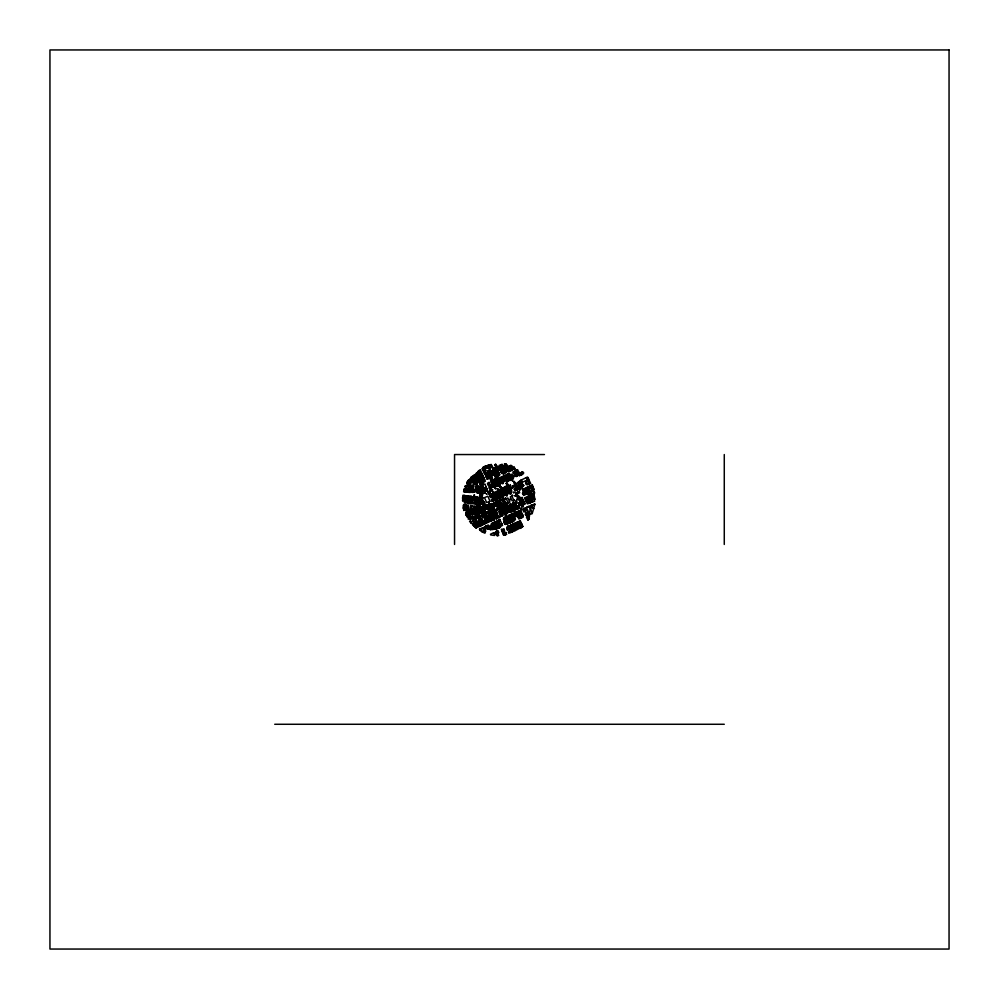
<?xml version="1.0" encoding="UTF-8"?>
<svg xmlns="http://www.w3.org/2000/svg" width="999" height="999" viewBox="0 0 999 999"><rect width="100%" height="100%" fill="white"/><g stroke="black" fill="none" stroke-linecap="round" stroke-linejoin="round"><path stroke-width="1.5" d="M471.178 481.968L471.266 477.11L473.151 475.761L472.702 481.693L471.715 482.055L471.266 477.11L472.702 481.693M465.509 488.886L465.422 492.032L466.408 492.132L466.683 488.886L464.073 488.886L463.623 491.858L465.247 491.945L465.422 488.886L463.811 490.059L465.247 491.945M478.096 492.844L478.196 490.234L475.224 489.248L475.049 491.408L478.096 492.844L476.66 492.757L476.935 489.335L475.224 489.248M495.629 477.834L494.917 472.527L493.481 473.151L494.38 475.137L496.978 477.11L495.629 477.834L494.83 475.949L496.978 477.11L494.917 472.527M529.795 514.61L530.069 506.968L529.445 505.881L526.386 507.417L529.795 514.61L532.23 513.523L534.927 504.17L530.968 505.344L533.841 508.666L530.069 506.968L526.386 507.417M481.88 492.22L481.518 489.885L480.257 492.669C482.842 492.657 482.33 489.61 480.531 488.798L481.605 488.711L481.518 492.757L480.257 492.669L480.531 488.798M502.734 495.904L502.822 493.656L502.11 491.945L501.298 492.307L502.734 495.904L504.17 495.179L501.298 492.307M466.321 496.628L465.959 502.285L466.858 502.372L467.407 496.715L466.321 496.628L466.858 502.372M514.06 520.267L513.886 517.844L513.261 518.206L514.06 520.267L515.409 519.555L514.697 517.844L513.261 518.206M508.216 479.632L508.316 477.647L507.23 478.196L507.954 479.895L509.665 480.082L508.666 480.619L507.23 478.196M470.904 487.537L470.816 489.435L473.339 490.147L473.701 485.926L471.803 485.926L470.904 487.45L472.252 487.537L472.352 485.926L470.904 487.45L472.165 487.45L471.99 489.435L472.44 485.926L472.527 490.059L473.339 490.147M501.835 478.646L501.923 476.748L500.761 477.385L501.573 478.908L503.184 479.358L502.197 479.807L500.761 477.385M473.251 484.39L473.339 482.692L474.5 482.592L473.251 484.39L477.197 484.577L477.197 483.041L473.339 482.692M492.844 493.568L492.844 495.541L493.481 495.367L492.844 493.568L491.321 494.38L491.945 495.729L493.481 495.367M520.629 475.312L520.541 472.977L519.817 473.426L520.629 475.312L521.803 474.775L521.253 473.426L519.817 473.426M474.325 499.5L474.5 496.528L473.251 496.441L472.977 499.413L475.399 499.587L475.761 503.821L473.963 503.821L474.413 499.5L476.036 500.224L475.761 503.821M480.894 485.739L480.169 492.932L478.546 493.031L478.996 486.463L480.894 485.739L481.605 487.899L480.444 488.436L478.546 493.031M468.931 485.739L468.843 487.187L470.554 487.362L470.729 485.839L468.931 485.739L469.555 487.362L470.554 487.362M493.481 511.276L493.568 506.605L491.945 507.23L492.757 509.665L495.279 510.464L493.294 510.914L495.279 510.464L493.568 506.605M463.361 508.404L464.797 504.807L464.073 504.807L463.361 508.404L464.435 508.404L464.523 507.317L463.174 507.23L463.449 505.169L464.797 504.807M484.215 491.683L483.941 489.785L486.913 488.711L487.275 490.147L484.303 490.334L484.215 491.683L486.463 490.784L486.913 488.711M488.436 528.633L487.724 528.633L487.812 527.285L487 527.734L487.45 528.808L488.436 528.633L487.812 527.285M473.339 478.196L474.05 475.137L474.775 475.224L474.6 478.196L473.339 478.196L475.049 477.11L473.514 475.586L474.775 475.224M471.004 481.243L471.178 478.733L469.917 478.646L469.555 482.055L470.454 482.055C471.728 480.869 469.031 480.482 469.555 482.055M479.358 479.72L479.27 478.009L478.646 478.284L479.358 479.72L480.444 479.095L480.082 478.096L478.646 478.284M462.999 500.761L462.637 499.675L462.549 500.761L464.073 500.674L464.16 499.05L463.174 498.963L462.999 500.674M474.862 478.646L474.687 480.981L473.251 480.981L473.514 478.646L476.298 478.733L476.298 481.156L474.775 480.981L474.95 478.733M480.082 502.472L480.169 501.298L478.996 501.211L478.908 502.472L480.082 502.472L478.996 501.211L480.169 501.298M520.991 511.188L520.904 512.362L519.455 511.913L520.991 511.188L523.326 516.945L521.89 517.569L518.918 510.914L520.454 510.114L520.904 511.101L519.455 511.913C521.466 512.974 524.612 515.459 521.89 517.569L521.615 513.523M487 517.482L487.187 515.234L485.926 515.771L486.55 517.482L488.623 518.743L487.724 519.105L485.926 515.771M478.646 516.583L476.123 518.831L476.298 516.758L478.646 516.583L478.284 518.294L476.298 516.758M468.032 516.495L468.206 514.61L467.132 514.423L467.132 515.409L468.119 515.509L466.958 515.509L466.77 516.495L468.032 516.495L467.857 517.307L466.858 516.583M495.279 483.229L495.629 479.445L494.38 479.995L495.279 483.229L496.89 482.592L495.629 479.445M470.816 511.913L471.004 509.565L470.192 509.565L469.742 512.812L470.816 511.913L470.192 509.565C472.265 509.877 471.253 512.275 469.742 512.812M500.574 480.794L500.312 477.922L499.325 478.459L500.574 480.794L501.835 480.169L501.123 478.733L499.325 478.459M476.486 500.487L476.66 498.688L477.647 498.776L477.747 500.574L476.486 500.487L477.922 499.587L477.747 500.574M494.83 498.688L494.38 497.527L493.831 500.399L496.628 499.138L494.83 495.454L494.105 495.729L495.279 498.513L496.628 499.138L494.83 498.688L493.481 495.904L492.22 496.528L493.831 500.399L495.279 498.513L494.83 495.454M513.611 477.747L512.45 477.472L512.624 475.674L510.739 476.66L511.276 478.009L510.202 478.546L509.665 477.297L510.651 476.848L511.188 477.922L513.611 477.747L512.624 475.674M498.601 496.078L497.789 496.528L497.702 494.28L496.441 494.83L497.077 496.178L498.601 496.078L497.34 496.803L498.064 498.426L499.5 497.877L497.702 494.28M510.739 531.056L510.914 529.345L509.84 529.895L510.289 531.143L512.175 531.868L511.276 532.405L509.84 529.895M472.165 505.794L471.453 509.478L470.192 509.478L470.641 505.706L472.165 506.156L470.641 505.706M468.206 510.202L468.394 505.344L466.858 505.344L466.321 510.014L468.206 510.202L468.656 506.968L466.858 505.344M477.647 500.849L476.036 501.923L476.211 500.761L477.647 500.849L476.036 501.923M465.609 509.028L466.058 505.069L464.885 504.982L464.523 508.041L465.609 509.028L464.523 509.028L466.058 505.069M477.197 489.073L477.297 486.188L476.036 486.101L475.674 489.073L477.297 488.536L475.674 489.073M500.674 514.16L500.487 515.684L501.473 516.133L500.674 514.16L500.487 515.684L501.473 516.133M506.605 469.105L506.418 470.641L507.417 470.554L506.605 469.105L504.982 470.005L505.519 471.091L507.417 470.554M466.058 487L466.233 485.564L465.059 486.288L465.059 487.087L466.058 487L465.059 486.288L466.233 485.564M473.514 492.132L473.701 490.684L474.775 490.784L473.514 492.132L474.238 492.132L473.701 490.684M473.064 509.39L472.889 510.826L471.353 511.638L472.352 511.913L473.064 509.39L471.715 509.303L471.353 511.638M475.849 514.697L476.211 511.913L474.05 511.363L473.788 512.087L474.6 511.363L474.15 512.712L475.399 515.234L474.15 512.712L472.977 512.537L472.702 514.335L475.849 514.697L474.15 512.712L474.6 511.638M509.565 529.445L510.739 525.124L508.041 526.298L509.565 529.445L510.914 528.896L508.041 526.298M478.908 502.822L478.733 504.17L479.632 504.62L479.995 502.734L478.908 502.822L479.632 504.62M487 513.523L488.436 511.276L486.376 512.175L487 513.523L488.536 512.986L486.376 512.175M505.794 532.405L504.895 535.102L503.633 535.289L503.009 533.753L503.996 533.304L504.895 535.102L506.518 534.39L505.794 532.405L504.62 532.854L506.518 534.39M479.807 504.62L480.257 501.386L481.518 501.573L481.068 504.27L479.807 504.62L480.531 504.72L481.518 501.573M493.381 493.931L493.568 492.307L492.844 492.757L493.381 493.931L493.568 492.669L496.353 491.496L496.89 493.206L493.931 494.555L493.743 493.743M504.72 489.697L505.706 488.349L506.156 489.435L504.358 490.334L503.908 489.785L506.156 489.435L504.27 489.073L504.358 490.334M529.17 494.28L528.633 488.536L525.661 489.972L524.95 488.261L525.749 487.812L529.707 494.105L526.56 489.435M500.761 483.591L502.372 480.619L499.95 481.88L500.761 483.591L502.285 482.954L499.95 481.88M506.968 512.986L507.055 509.84L505.881 510.464L506.068 511.363L507.055 509.84L508.129 512.45L506.968 512.986L506.418 511.813L508.129 512.45M466.146 496.89L466.321 495.729L464.797 495.904L464.797 496.715L466.146 496.89L466.058 499.138L464.885 498.963L464.972 498.064L466.146 498.151L464.61 498.064L464.972 496.803L466.146 496.89L465.247 495.541L464.797 496.715M526.923 494.105L527.097 492.932L526.298 492.932L526.923 494.105L527.996 493.568L527.647 492.757L526.298 492.932M528.271 517.032L527.822 519.905L529.258 518.918L528.721 516.945L526.56 517.395L527.822 519.905L529.258 518.918L528.359 519.642M515.059 490.871L515.322 489.16L514.248 489.248L515.059 490.871L517.12 489.885L516.583 488.623L514.248 489.248M464.435 509.927L463.898 510.464L463.536 508.941L465.334 509.028L465.334 509.927L464.435 509.927L463.536 508.941M485.839 467.582L486.101 465.959L485.027 466.408L485.477 467.757L487.087 468.119L486.188 468.481L485.027 466.408M480.082 521.078L482.055 519.455L483.678 522.602L481.243 523.863L482.055 519.455L481.693 518.556L479.545 519.555L480.082 521.078L480.894 520.804L479.545 519.555M514.96 523.239L516.046 525.661L514.96 526.111L514.61 525.399L514.96 523.239L512.712 524.225L514.06 527.734L514.96 527.372L515.509 528.633M522.877 503.546L523.863 501.835L522.34 502.647L522.877 503.546L523.863 503.096L522.34 502.647M531.593 495.005L530.157 494.83L529.345 493.031L530.519 492.669L531.593 495.005L530.157 495.629L530.519 492.669L528.633 488.536M477.834 506.243L477.385 508.853L479.183 509.478L477.385 508.853L479.72 509.028L479.895 506.518L477.834 506.243L479.72 509.028L478.009 509.478L479.183 509.478M486.913 474.6L486.101 474.95L486.288 473.151L484.665 473.963L484.128 472.889L485.202 471.903L485.289 475.049L486.913 474.6L486.288 473.151M487.187 508.404L487.275 504.982L486.101 505.519L487.187 508.404L488.349 508.041L486.101 505.519L487.362 506.331L487.275 504.982M503.184 473.514L502.022 473.151L502.285 471.628L501.123 472.077L501.66 473.426L503.184 473.514L502.285 471.628M482.142 483.678L481.605 482.417L480.794 482.779L478.009 480.706L480.706 480.531L480.794 482.779L482.142 483.678L479.995 484.49L478.009 480.706L479.358 480.082L480.794 482.779L479.995 484.49M486.014 513.973L483.591 513.436L484.04 511.101L484.128 514.96L486.014 513.973L485.027 511.363L484.04 511.101M478.996 516.308L478.733 517.657L480.706 517.307L480.894 516.495L478.996 516.308L479.895 517.657L480.894 516.495M490.684 467.22L491.233 464.523L489.435 464.885L490.684 467.22L492.669 467.307L491.858 467.582L491.233 464.523L492.669 467.307M501.023 471.903L502.022 469.555L500.312 470.367L501.023 471.903L503.371 470.729L503.096 470.005L502.372 471.178L500.312 470.367M514.423 505.344L514.785 510.014L516.133 509.303L515.147 507.142L514.51 507.504L513.161 505.881L514.423 505.344L513.798 503.721L512.362 504.445L513.074 505.881L514.51 505.257L514.16 506.693L513.161 505.881L514.785 510.014M517.844 512.899L517.844 514.785L519.28 516.046L517.932 516.758L518.206 515.509L516.495 513.611L519.28 512.362L518.743 511.013L517.395 511.725L517.844 512.986L520.354 518.381L521.703 517.757L519.28 512.362L517.932 513.074M518.743 489.073L517.657 489.248L518.019 487.637L516.495 487.987L517.032 487.637L517.207 489.522L518.743 489.073L518.019 487.637M482.904 493.568L482.38 493.568M482.992 497.702L482.592 497.564M484.715 493.119L485.252 493.119M482.554 517.032L483.091 517.032M489.835 493.119L490.372 493.119M490.909 497.077L490.472 497.077M493.069 499.587L492.532 499.587M495.654 488.311L495.217 488.311M494.018 503.321L494.418 503.184M497.39 489.16L497.927 489.16M494.193 506.381L495.367 505.394L494.555 506.381M499.987 516.583L499.587 516.446M504.22 499.775L504.757 499.775M502.647 504.083L506.605 505.169C506.555 500.536 504.07 504.433 506.605 505.169L503.633 506.518L502.647 504.083L503.721 503.633L504.27 504.72L503.633 506.518M511.413 488.536L511.95 488.536M509.927 499.725L510.327 499.587M514.373 481.605L513.973 481.481M515.546 495.629L515.009 495.629M516.808 499.587L517.207 499.725M519.505 489.785L520.042 489.785M496.715 499.05L496.353 494.73L495.005 495.454L496.715 499.05L497.427 498.688L495.005 495.454M506.168 465.422L505.881 466.645L507.754 466.183L507.18 464.997L506.168 465.422L506.393 466.895L507.754 466.183L504.483 464.023L505.881 466.645L506.393 464.198L505.881 464.847M481.968 508.491L481.793 509.215L483.941 510.014L482.33 509.84L481.968 508.491L483.591 508.578L483.941 510.014M504.62 495.541L505.344 492.844L504.62 493.206L504.62 495.541L506.156 494.73L505.344 492.844M479.807 471.99L480.344 469.917L478.821 470.641L482.417 474.5L481.156 475.137L478.821 470.641M473.963 495.179L474.637 495.179M478.284 500.624L478.096 501.298L477.922 500.624M479.72 496.041L479.895 495.367L480.082 496.041M477.472 505.569L477.647 504.895L477.834 505.569M480.332 494.78L480.507 494.105L480.694 494.78M476.848 509.977L477.023 509.303L477.197 509.977M482.055 496.041L482.242 495.367L482.417 496.041M480.981 510.289L481.518 510.601M482.867 505.881L483.541 505.706L483.041 506.193M486.288 493.931L486.95 494.105L486.463 493.618M487.962 492.007L488.136 491.333L488.311 492.007M485.027 504.982L485.701 504.982M484.39 510.114L485.064 510.289L484.577 509.802M489.722 491.183L489.897 490.509L490.072 491.183M489.522 493.618L489.335 494.28L489.16 493.618M489.61 495.816L490.334 495.816M494.393 479.07L494.93 479.383M492.519 489.622L492.345 490.297L492.157 489.622M488.886 503.683L489.073 503.009L489.248 503.683M492.032 491.408L492.757 491.408M488.436 508.354L488.261 509.028L488.086 508.354M491.233 496.89L491.945 496.89M491.583 499.987L491.583 499.363M492.395 500.449L492.22 501.123L492.032 500.449M490.334 508.079L490.509 507.417L490.684 508.079M489.16 513.711L489.885 513.711M493.481 500.262L493.294 500.936L493.119 500.262M493.381 504.17L494.055 504.17M495.629 500.487L496.178 500.799M499.775 486.863L499.95 486.188L500.124 486.863M499.862 490.546L500.037 489.885L500.224 490.546M501.386 487.137L501.211 487.812L501.023 487.137M499.05 498.963L499.775 498.963M496.441 508.941L497.115 508.941M496.803 510.601L496.978 509.927L497.165 510.601M498.601 509.215L499.138 509.527M505.969 483.491L506.518 483.179M502.922 497.252L503.633 497.252M507.504 484.802L507.679 484.128L507.867 484.802M502.372 507.592L503.046 507.767L502.559 507.28M505.432 498.876L505.619 498.201L505.794 498.876M506.518 495.629L507.23 495.629M510.114 485.789L510.289 485.114L510.464 485.789M505.756 503.184L506.193 503.184M512.175 480.706L512.712 481.019M506.868 505.744L507.055 505.069L507.23 505.744M507.504 503.434L508.179 503.621L507.679 503.121M510.289 494.143L510.464 493.481L510.651 494.143M505.794 515.322L506.331 515.009M512.2 495.966L512.375 495.292L512.549 495.966M508.666 509.527L508.853 508.853L509.028 509.527M510.014 503.996L510.564 504.308M513.349 492.482L514.06 492.482M513.349 502.872L513.523 502.197L513.711 502.872M514.06 500.387L514.735 500.387M515.959 501.298L516.495 501.61M513.973 511.463L514.697 511.463M519.005 502.959L518.831 503.633L518.656 502.959M519.368 505.382L519.555 504.72L519.73 505.382M521.078 508.354L520.904 509.028L520.716 508.354M507.592 527.285L507.867 526.298L507.23 526.648L508.941 528.546L507.592 529.083L507.055 527.46L507.592 529.083M508.941 510.914L509.115 510.289L507.767 510.826L508.491 512.362L509.752 511.913L509.39 510.826L508.491 512.362L509.115 510.289L507.767 510.826L509.752 511.913M525.486 490.509L525.124 488.798L524.05 488.711L525.936 491.945L527.285 491.233L526.386 489.522L524.85 490.871L524.85 488.986L524.05 488.711M515.322 530.432L516.221 525.936L515.859 528.546L514.785 529.083L515.322 530.432L517.657 529.345L516.221 525.936L515.147 526.923L515.859 528.546L517.657 529.345M494.555 487L494.642 484.665L493.743 485.202L494.555 487L495.904 486.188L495.454 485.202L493.743 485.202M481.605 478.646L481.068 478.996L481.156 477.559L480.257 478.096L481.605 478.646L481.156 477.559M509.115 511.725L509.39 510.826M487.187 479.183L487.812 477.747L488.174 478.733L487.187 479.183L486.014 476.848L486.913 476.398L488.174 478.733M496.353 465.696L495.541 465.959L495.729 464.26L494.642 464.797L496.353 465.696L495.729 464.26M506.518 508.941L505.519 508.578L505.881 507.417L504.532 507.867L504.982 508.853L506.518 508.941L505.881 507.417M510.826 492.844L511.101 489.697L509.665 490.334L510.826 492.844L511.638 492.482L509.665 490.334M502.647 532.679L502.11 529.083L501.298 529.345L501.835 530.881L502.647 530.519L502.022 530.968L502.647 532.679L503.721 532.23L502.022 530.968M508.941 517.395L509.927 519.73L510.914 518.381L508.941 517.395L509.927 516.945L511.013 520.629L511.638 520.267L510.914 518.381M520.354 520.804L519.642 522.514L520.716 524.762L521.803 524.225L520.354 520.804L518.656 522.877L519.28 524.675L520.354 524.225L518.106 521.803L519.368 521.253M481.968 500.037L479.545 498.776L479.895 497.34L481.431 497.34L481.968 500.037L479.895 500.761L480.444 500.124M518.831 485.202L520.004 483.316L520.541 484.39L518.831 485.202L518.469 484.577L520.541 484.39M526.923 499.5L527.547 496.978L526.111 497.527L526.923 499.5L530.157 498.426L529.345 496.441L526.111 497.527M504.62 477.11L503.721 479.095L502.734 477.922L504.62 477.11L505.432 478.546L506.243 478.196L505.706 476.748L504.807 477.297M472.44 489.435L473.701 485.926M484.128 530.519L485.027 528.359L485.651 529.795L484.128 530.519L482.954 527.822L484.215 527.197L485.651 529.795M476.935 481.068L477.11 479.545L477.647 480.619L476.486 480.444L477.647 480.619M495.541 502.559L495.629 504.27L497.34 503.633L497.789 504.72L496.078 505.519L495.729 504.358L497.34 503.633L496.266 501.211L495.179 501.748L496.803 502.559L495.279 503.271L495.005 502.647L496.266 501.211M505.019 465.497L503.221 467.944L502.534 466.57L505.019 465.497L505.881 467.332L504.52 467.907C501.073 466.158 506.031 463.723 504.27 467.407L505.881 467.332M473.963 503.821L475.399 500.224M489.435 519.455L490.334 517.844L490.784 518.831L489.435 519.455L488.886 518.019L490.784 518.831M486.188 523.239L484.04 517.932L485.651 516.046L484.665 516.408L486.188 523.239L488.349 522.252L485.651 516.046M511.913 519.905L511.913 516.408L513.261 519.368L511.913 519.905L510.914 517.844L513.261 519.368M518.743 506.78L517.757 507.23L518.381 505.432L516.858 506.156L517.307 507.055L518.743 506.78L518.381 505.432M491.233 509.84L491.408 507.417L490.509 507.954L491.77 509.565L490.509 507.954M499.587 485.202L499.862 483.041L498.776 483.591L500.399 484.752L499.587 485.202L497.527 482.505L498.876 485.564L499.5 485.202M509.927 519.73L510.564 518.381M479.27 504.27L479.995 502.734M503.009 531.331L503.996 528.995L504.445 530.794L503.009 531.331L502.372 529.707L503.459 529.258L504.445 530.794M470.192 509.478L471.803 506.156M475.674 478.284L475.949 476.935L476.486 478.009L475.674 478.284L475.674 477.472L476.486 478.009M496.266 521.353L496.528 522.252L497.977 520.629L498.688 522.152L497.527 522.789L496.266 521.353L497.977 520.629M526.386 489.522L523.863 491.858L524.225 492.482L525.749 491.683L525.399 491.046L525.936 491.945M503.633 535.289L505.069 533.753M488.449 491.695L487.774 491.695M492.657 489.935L491.983 489.935M489.385 503.371L488.711 503.371M494.692 506.068L494.018 506.068M510.601 485.477L509.927 485.477M505.931 498.563L505.257 498.563M530.157 498.426L528.096 498.876L529.345 496.441M498.064 533.941L497.165 535.639L498.688 535.551L498.064 533.941L496.528 534.115L497.165 535.639L496.528 534.115M509.303 489.972L510.114 488.436L508.766 485.202L507.504 485.839L509.303 489.972L511.013 489.248L507.504 485.839M470.454 482.055L469.917 481.068L471.178 478.733M474.238 491.77L474.775 490.784M530.344 502.822L531.243 499.95L532.142 501.923L530.344 502.822L529.895 502.022L532.142 501.923M487.724 475.849L488.436 474.6L489.248 475.224L487.724 475.849L486.738 473.514L487.362 473.251L489.248 475.224M505.881 488.261L507.954 487.987L508.404 488.886L507.679 489.073L507.23 487.637L505.881 488.261L506.331 489.16L508.404 488.886M522.34 489.335L522.702 490.147L523.688 488.798L524.225 490.059L523.326 490.509L522.34 489.335L523.688 488.798M485.289 530.606L484.94 533.216L482.33 531.955L485.289 530.606L485.739 531.505L482.33 531.955M512 511.638L510.014 505.706L510.564 504.807L513.436 511.101L512 511.638L510.014 505.706L513.436 511.101M483.229 467.22L482.242 468.843L483.141 470.816L485.027 470.816L483.229 467.22L482.242 468.843L485.027 470.816L483.141 470.816M466.321 510.014L468.206 506.968M491.583 473.601L492.482 472.165L492.932 473.426L490.334 473.251L490.784 474.05L492.932 473.426M496.628 468.481L498.326 470.904L497.077 472.44L494.73 467.757L496.078 467.132L498.326 471.803L497.077 472.44L496.628 468.481L494.73 467.757M516.408 474.05L514.697 476.123L514.248 475.137L516.408 474.05L517.207 476.036L516.221 476.573L514.248 475.137M517.482 497.527L518.294 498.151L519.455 496.441L520.092 497.977L518.469 498.688L517.482 497.527L519.455 496.441M483.591 513.436L485.027 511.363M507.142 524.313L508.316 523.051L507.504 521.253L506.156 521.89L507.142 524.313L507.954 523.863L507.504 521.253M511.713 465.709L510.626 466.795L510.202 465.746L510.914 465.384L512.037 466.508L511.238 466.97L510.914 465.384M501.386 488.436C499.662 489.435 500.412 491.57 502.285 490.959L501.386 488.436L500.224 488.886L501.386 491.233L502.285 490.959L500.574 489.522L500.936 491.133M481.693 518.556L480.531 520.092L481.605 522.152L483.678 522.602M507.23 491.133L508.578 489.785L508.941 490.509L507.23 491.133L506.78 489.972L507.867 489.522L508.941 490.509M491.321 513.349L494.193 519.98L492.757 520.629L495.092 519.005L492.395 512.899L489.073 514.335L490.147 516.858L492.22 515.409L492.669 516.495L491.321 517.207L490.871 516.046L492.22 515.409M499.5 527.647L500.487 526.648L499.775 525.037L498.601 525.574L499.5 527.647L500.399 527.285L498.601 525.574M496.803 468.306L498.426 466.683L498.688 467.495L496.803 468.306L496.266 466.683L497.527 466.058L498.688 467.495M498.601 475.586L499.775 474.5L498.688 472.352L497.252 472.977L498.601 475.586L499.587 475.137L498.688 472.352M478.196 490.234L476.66 492.132L476.935 490.059L475.049 491.408M481.431 497.34L480.257 498.776L480.619 500.037M504.083 488.886L505.519 488.261L504.083 488.886L503.721 487.637L504.532 487L505.519 488.261M508.404 490.871L509.39 490.596L509.115 491.583L508.404 490.871L509.39 490.596M506.818 469.018L510.127 465.784L510.452 466.533L507.792 467.869L506.168 467.544L508.329 471.965L509.478 471.466L508.079 468.444L506.855 469.018L507.792 467.869M493.481 483.316L494.917 481.968L494.018 480.082L492.395 480.894L493.481 483.316L494.917 482.692L494.018 480.082M478.733 478.009L482.417 474.687L483.141 476.036L478.733 478.009L478.096 476.748L480.981 475.399L483.141 476.036M532.142 495.279L534.652 492.669L532.592 488.436L528.096 486.825L529.62 486.188L534.203 492.932L534.477 493.743L532.142 495.279L528.096 486.825L531.143 487.537L532.142 495.279L533.666 494.642L534.203 492.932L532.592 488.436M472.702 514.335L476.211 511.913M469.555 487.087L470.729 485.839M469.018 481.343L468.843 479.807L466.958 482.33L467.857 484.04L466.958 482.417L466.858 484.04L469.293 484.04L469.293 483.316L467.857 483.316L468.656 482.417L467.582 481.431L469.018 481.343L469.38 483.041L467.669 481.343L469.105 481.88L469.38 483.041M484.665 488.886L486.288 487.275L486.738 488.623L484.84 489.435L482.33 485.202L485.114 484.128L486.101 487.087L483.491 488.261L483.941 489.248L486.738 488.623M463.898 510.464L465.334 509.028M522.152 474.15L523.776 472.977L522.514 471.803L521.353 472.352L522.152 474.15L523.239 473.701L522.514 471.803M490.334 521.253L490.959 519.005L491.583 520.716L490.334 521.253L489.697 519.905L491.583 520.716M476.123 518.831L477.023 518.019M488.986 482.417L487.537 483.678L488.174 485.389L489.972 484.665L488.986 482.417L487.537 483.678L489.972 484.665M512.812 513.711L514.51 517.395L513.973 517.844L511.463 514.248L514.16 513.074L515.322 515.959L514.16 516.408L512.812 513.711L513.611 517.569L512.986 517.844L511.463 514.248M504.807 489.073L505.706 488.349M504.52 465.284L503.221 466.283L503.221 467.944M532.23 513.523L530.069 506.968L534.477 504.358L530.968 505.344M477.559 512.362L479.72 512.087L479.445 513.074L477.559 512.899L477.11 511.913L478.196 512.899L478.196 511.913L477.11 511.913M531.593 506.418L534.927 504.17M469.105 481.88L468.119 480.444L469.555 480.794M490.684 480.169L489.785 478.096L491.858 477.023L491.321 476.123L490.234 476.748L490.684 480.169L492.582 479.183L491.321 476.123M501.835 470.454L502.022 469.555M520.179 475.312L519.005 475.499L517.932 473.426L518.918 472.802L520.179 475.312L519.455 475.761L518.918 472.802M530.157 494.83L530.157 495.629M489.16 487.812L490.422 487L491.233 488.886L489.16 487.812L489.785 489.16L491.233 488.886M511.188 491.683L511.913 491.233L511.101 489.697M509.927 522.789L510.914 522.602L510.014 523.051L509.39 521.441L511.725 520.354L512.175 521.353L510.564 522.152L510.289 521.166L510.651 522.34L509.84 522.789M477.559 472.44L476.398 473.151L477.385 475.399L478.546 474.862L477.559 472.44L476.398 473.151L478.546 474.862M523.688 502.922L523.863 501.835M493.568 529.345L491.233 527.197L492.307 526.648L493.568 529.345L492.395 529.62L491.233 527.197M494.755 479.383L494.755 478.708M480.507 494.78L480.507 494.105M479.895 495.417L479.895 496.078M482.242 495.417L482.242 496.078M489.897 491.183L489.897 490.509M499.95 486.238L499.95 486.913M492.395 491.096L492.395 491.77M506.331 483.179L506.331 483.853M489.335 493.618L489.335 494.28M478.096 500.624L478.096 501.298M501.211 487.137L501.211 487.812M507.679 484.178L507.679 484.84M489.972 495.504L489.972 496.178M500.037 490.546L500.037 489.885M477.647 504.945L477.647 505.619M491.77 499.363L491.77 500.037M477.023 509.353L477.023 510.014M483.229 505.569L483.229 506.243M492.22 500.449L492.22 501.123M493.294 500.262L493.294 500.936M499.413 499.275L499.413 498.601M481.343 510.601L481.793 506.693L480.082 506.518L479.545 509.665C481.843 508.703 480.881 511.326 481.343 509.927M510.464 494.143L510.464 493.481M513.711 492.17L513.711 492.844M488.261 508.978L488.261 508.316M512.375 495.342L512.375 496.016M495.179 506.018L495.179 505.344M489.522 513.399L489.522 514.06M496.978 509.977L496.978 510.651M507.055 505.119L507.055 505.794M513.523 502.872L513.523 502.197M508.853 508.903L508.853 509.565M518.831 502.959L518.831 503.633M519.555 505.382L519.555 504.72M506.156 515.009L506.156 515.684M514.335 511.775L514.335 511.101M520.904 508.978L520.904 508.316M523.776 485.389L522.427 486.638L520.267 482.055L521.253 481.518L522.877 484.94L523.414 486.101L522.427 486.638L522.877 484.94L523.776 485.389L520.267 482.055M504.982 501.835L503.371 502.559L502.822 501.386L504.982 501.835L504.083 499.587L502.922 500.124L505.069 503.009L504.358 503.371L503.908 502.372L505.069 503.009M508.853 508.766L510.377 508.316L511.913 511.463L510.464 512.175L508.853 508.766L509.665 508.404L510.464 512.175M527.097 484.215L526.298 484.665L525.574 483.229L526.473 482.867M481.605 522.152L480.794 522.602L481.243 523.863M494.018 486.55L493.031 487.087L492.932 483.941L491.683 484.49L492.482 486.825L494.018 486.55L492.932 483.941M489.697 515.771L490.684 515.234L490.147 513.886L491.046 515.959L490.684 515.234L489.697 515.684L491.046 516.583L490.147 516.858M484.128 472.889L485.926 471.99L486.376 473.064L484.665 473.876L486.014 474.687M474.413 524.313L472.889 525.124L476.036 527.909L474.413 524.313L473.251 524.95L476.036 527.909M477.11 479.545L476.848 480.257M490.334 473.251L492.482 472.165M497.252 473.876L495.991 474.5L496.528 475.761L497.877 475.137L498.601 476.398L497.252 477.11L496.628 475.949L497.877 475.137L495.816 470.904L494.642 471.54L495.904 474.413L497.252 473.788M503.721 479.095L504.17 478.371L502.734 477.922L503.096 478.908L505.069 478.009M482.33 509.215L483.591 508.578M491.583 509.028L491.408 507.417M501.66 508.941L502.922 508.316L504.083 510.826L501.66 508.941L502.559 511.013L504.083 510.826M519.73 502.285L522.514 505.257L521.703 506.693L519.73 502.285L521.166 500.574L522.702 504.27L521.703 506.693L522.514 506.243L522.065 504.532L519.817 501.386L521.166 500.574L520.092 500.849L520.092 502.11L522.702 504.27M480.706 525.749L479.183 525.749L478.646 524.313L479.72 523.776L480.706 525.749L479.895 526.111L479.72 523.776M511.913 516.408L511.013 516.858L511.363 517.657M519.28 528.271L518.294 526.111L517.12 526.56L516.495 525.037L517.657 524.5L516.758 522.427L515.596 522.877L516.408 524.95L517.657 524.5L518.294 525.936L517.12 526.473L518.019 528.546L519.28 528.271L518.294 526.111M512.25 470.167L513.036 468.593L512.1 466.895L511.026 467.407L512.25 470.167L511.026 467.407M526.56 517.395L528.446 516.495M531.243 499.95L529.895 500.574L530.344 501.573M507.23 520.991L505.619 520.904L504.083 517.569L506.518 516.495L507.867 518.918L506.693 519.555L505.432 516.945L506.418 521.353L507.23 520.991L505.432 516.945M510.377 527.909L511.725 527.285L510.739 525.124M504.532 502.022L503.371 502.559L504.083 499.587L504.807 499.587M506.168 467.544L510.127 465.784M492.22 496.528L492.757 495.454L492.22 496.528L494.105 497.702M510.564 504.807L510.014 505.706M490.959 519.005L490.334 519.642M529.258 484.128L528.359 478.196L526.386 477.647L529.258 484.128L530.694 483.491L527.547 477.023L521.528 479.895L522.602 482.142L527.46 480.082L529.258 484.04L527.46 484.84L525.574 480.794L527.46 480.082M496.978 497.877L497.614 497.614L496.353 494.73M504.27 504.72L505.969 502.647M517.844 514.785L516.495 513.611M499.413 513.261L500.674 514.06L499.95 514.423L499.413 513.261L498.776 511.55L499.413 511.276L500.124 512.986M502.11 482.417L503.096 482.055L502.372 480.619M482.33 509.84L483.591 509.39M483.491 488.261L486.288 487.275M488.261 512.624L489.073 512.362L488.436 511.276M514.61 525.399L513.611 523.951L516.046 525.661M513.611 517.569L514.51 517.395M492.844 492.757L496.89 493.206M472.889 498.963L471.353 499.138L471.54 496.978L473.064 496.978M518.294 498.151L520.092 497.977M512.037 466.508L510.202 465.746M544.455 454.545L454.545 454.545L454.545 544.455M484.39 472.252L486.376 473.064M513.798 481.793L514.51 481.793M507.317 484.49L508.041 484.49M499.587 486.55L500.312 486.55M500.849 487.45L501.573 487.45M495.079 488.499L495.791 488.499M511.276 488.349L512 488.349M497.252 488.986L497.977 488.986M519.368 489.61L520.092 489.61M506.78 489.972L508.129 489.972M499.675 490.234L500.399 490.234M489.535 490.871L490.259 490.871M484.577 492.932L485.289 492.932M489.697 492.932L490.422 492.932M482.33 493.743L483.041 493.743M488.986 493.931L489.697 493.931M510.114 493.831L510.826 493.831M480.157 494.468L480.869 494.468M479.545 495.729L480.257 495.729M481.88 495.729L482.592 495.729M512.012 495.654L512.737 495.654M514.96 495.816L515.684 495.816M490.334 497.252L491.046 497.252M482.417 497.877L483.141 497.877M509.752 499.413L510.464 499.413M516.67 499.413L517.395 499.413M491.408 499.675L492.132 499.675M492.482 499.775L493.206 499.775M492.932 500.574L493.656 500.574M491.858 500.761L492.582 500.761M477.747 500.936L478.459 500.936M513.161 502.559L513.886 502.559M493.831 503.009L494.555 503.009M505.619 503.009L506.331 503.009M518.469 503.271L519.193 503.271M519.193 505.069L519.905 505.069M477.297 505.257L478.009 505.257M506.693 505.432L507.417 505.432M494.83 505.706L495.541 505.706M490.147 507.767L490.871 507.767M487.899 508.666L488.623 508.666M520.541 508.666L521.253 508.666M508.491 509.215L509.215 509.215M476.66 509.665L477.385 509.665M496.628 510.289L497.34 510.289M499.413 516.758L500.124 516.758M482.417 516.858L483.141 516.858M274.725 724.275L724.275 724.275M502.372 529.707L503.721 529.795M488.886 518.019L489.972 518.106M504.483 464.023L506.393 464.198M508.941 491.133L509.752 491.233M523.051 489.885L524.225 490.059M496.266 466.683L497.877 466.958M527.285 491.233L525.661 490.959L524.85 488.986M495.367 482.33L496.89 482.592M497.34 521.89L498.688 522.152M484.303 490.334L486.463 490.784M503.009 533.753L504.27 534.028M503.721 487.637L504.895 487.899M483.941 489.785L486.376 490.509M490.234 476.748L491.583 477.197M482.954 527.822L484.84 528.546M504.982 494.28L506.156 494.73M515.322 489.16L517.12 489.885M469.917 481.068L470.554 481.343M504.982 470.005L506.418 470.641L505.881 469.38M510.739 476.66L512.45 477.472M519.28 516.046L517.482 515.771L517.932 516.758M521.353 472.352L523.051 473.251M492.395 480.894L494.555 482.055M480.257 478.096L480.894 478.459M474.413 482.867L477.197 484.577M491.321 494.38L492.757 495.279L492.132 493.831M479.445 478.459L480.444 479.095M510.564 519.555L511.638 520.267M527.097 492.932L527.996 493.568M490.596 477.747L492.582 479.183M504.532 507.867L505.519 508.578M486.014 476.848L487.537 478.009M495.005 485.477L495.904 486.188M516.858 506.156L517.757 506.868M497.252 472.977L499.325 474.687M494.642 464.797L495.367 465.422M510.114 488.436L511.013 489.248M506.156 521.89L507.767 523.414M505.881 510.464L506.78 511.638M503.009 531.505L503.721 532.23M521.803 524.225L519.905 522.252L520.716 524.762M520.716 473.601L521.803 474.775M496.441 494.83L497.527 495.991M478.646 524.313L479.72 525.486M514.51 507.504L516.133 509.303M476.66 498.688L477.472 499.587M517.12 526.56L518.656 528.271M502.822 493.656L504.17 495.179M514.16 518.106L515.409 519.555M500.761 478.908L501.835 480.169M501.123 472.077L502.022 473.151M463.449 505.169L464.26 506.156M487 527.734L487.724 528.633M509.752 508.666L511.913 511.463M487.45 506.868L488.349 508.041M473.514 475.586L474.687 477.11M478.996 486.463L480.444 488.436M517.932 473.426L519.28 475.312M493.481 473.151L494.83 475.049M485.027 517.569L488.349 522.252M476.211 500.761L476.848 501.66M464.073 505.257L464.71 506.156M504.083 517.569L506.243 520.716M491.945 507.23L493.381 509.478M479.807 480.981L481.156 481.693L480.706 480.531M517.032 488.174L517.657 489.248M491.683 484.49L492.932 486.638M508.316 477.647L509.665 480.082M514.16 527.822L514.785 528.995M471.715 509.303L472.527 510.826M510.914 529.345L512.175 531.868M501.923 476.748L503.184 479.358M507.867 526.298L508.941 528.546M516.495 487.987L517.207 489.522M488.349 472.527L488.886 473.701L489.885 473.151L489.248 471.99L488.174 472.527L487.362 470.904L488.436 470.367L489.073 471.99M486.101 465.959L487.087 468.119M480.344 469.917L482.417 474.5M474.687 476.298L475.049 477.11M495.454 515.409L494.83 513.973L496.89 512.986L495.991 511.013L493.381 512.362L493.931 513.611L496.528 512.362L495.991 513.436L496.803 512.986L497.427 514.51L495.454 515.509L495.904 516.583L497.789 515.509L497.427 514.61M471.715 486.376L472.165 487.45M487.187 515.234L488.623 518.743M476.036 486.101L477.023 488.536M513.523 523.951L514.872 527.285M507.23 487.637L507.592 488.623M521.977 513.523L522.877 516.046M477.747 516.758L478.284 518.294M497.077 468.306L497.977 471.091M464.073 507.23L464.435 508.404M527.647 497.34L528.096 498.876M479.895 497.34L480.257 498.776L479.445 497.702L479.545 498.776M492.307 526.648L492.932 529.345M499.775 525.037L500.124 526.835M493.568 492.669L493.931 494.555M499.862 483.041L500.037 484.215M502.922 508.316L503.271 510.826M480.257 501.386L480.619 504.358M490.684 515.234L490.784 516.046M471.004 510.014L471.178 511.813M512.1 466.895L512.212 468.981M724.275 454.545L724.275 544.455M519.73 489.248L519.73 489.972M517.032 499.05L517.032 499.775M516.308 500.936L516.308 501.66M515.322 495.454L515.322 496.178M514.423 500.024L514.423 500.736M514.16 481.431L514.16 482.142M512.537 480.344L512.537 481.068M511.638 487.987L511.638 488.711M510.289 485.114L510.289 485.839M510.377 503.633L510.377 504.358M510.114 499.05L510.114 499.775M507.867 503.084L507.867 503.796M506.868 495.279L506.868 495.991M505.619 498.201L505.619 498.926M504.445 499.225L504.445 499.95M503.271 496.89L503.271 497.614M502.734 507.23L502.734 507.954M499.775 516.408L499.775 517.12M498.963 508.853L498.963 509.565M497.614 488.623L497.614 489.335M496.803 508.578L496.803 509.303M495.991 500.124L495.991 500.849M495.442 488.136L495.442 488.861M494.867 505.881C496.79 504.907 492.819 506.905 494.692 505.881M494.38 505.706L494.38 506.418M494.193 502.647L494.193 503.371M493.743 503.821L493.743 504.532M492.844 499.413L492.844 500.124M492.345 489.572L492.345 490.297M491.583 496.528L491.583 497.252M490.684 496.89L490.684 497.614M490.509 507.417L490.509 508.129M490.422 487L490.422 488.798M490.059 492.582L490.059 493.294M489.073 503.009L489.073 503.721M488.136 491.333L488.136 492.057M486.638 493.568L486.638 494.28M485.389 504.62L485.389 505.344M484.94 492.582L484.94 493.294M484.752 509.752L484.752 510.464M482.779 497.527L482.779 498.239M482.779 516.495L482.779 517.207M482.692 493.381L482.692 494.105M474.325 494.83L474.325 495.541M464.885 504.982L464.885 508.129M472.527 500.574L472.352 503.821L470.816 503.721L471.266 500.487L472.527 500.574M468.568 515.959L468.481 517.482L470.104 517.569L470.279 516.046L468.568 515.959L468.843 513.886L470.554 513.973L470.279 515.959L468.568 515.859M470.104 517.657L470.005 519.193L468.206 519.105L468.394 517.569L470.104 517.657M483.491 510.739L483.404 512.262L482.055 511.913L482.33 510.651L483.491 510.739M470.641 502.285L470.554 503.633L468.931 503.633L469.105 502.285L470.641 502.285M471.266 496.266L471.091 498.963L469.917 498.963L470.192 496.078L471.266 496.266M475.399 518.106L475.312 519.455L470.454 519.005L470.641 517.757L475.399 518.106L475.674 516.945L474.238 516.945L474.05 517.932L475.399 518.019M464.26 495.367L464.16 496.628L462.724 496.528L462.912 495.279L464.26 495.367M472.614 512.986L472.527 514.248L471.091 513.973L471.353 512.899L472.614 512.986M478.546 486.288L478.284 489.885L477.197 489.785L477.559 486.288L478.546 486.288M476.486 514.785L476.398 515.959L479.632 516.308L479.895 515.147L476.486 514.785M467.757 511.813L467.582 514.06L468.756 513.973L468.931 512L467.757 511.813M463.898 497.789L463.811 498.876L462.637 498.876L462.549 497.702L463.898 497.789M465.871 513.261L465.696 515.322L466.77 515.409L467.407 511.813L466.058 511.725L465.784 513.161L467.22 513.261L465.871 513.261M464.073 496.628L463.986 497.614L462.637 497.702L462.812 496.715L464.073 496.628M468.843 487.637L468.394 492.307L470.279 492.482L470.554 490.596L468.568 490.509L470.279 490.509L470.554 487.724L468.843 487.637M475.949 502.372L475.761 504.27L477.11 504.445L477.385 502.472L475.949 502.372M468.306 495.991L468.032 498.776L469.293 498.776L469.655 496.178L468.306 495.991M473.426 490.596L473.251 492.395L471.715 492.395L471.99 490.596L473.426 490.596M472.614 516.308L472.527 517.207L473.701 517.307L473.876 516.583L472.614 516.308M469.83 499.325L469.555 501.923L470.816 501.923L471.091 499.325L469.83 499.325M468.481 488.798L468.119 492.22L466.77 492.132L467.132 488.886L468.481 488.798M468.032 499.225L467.757 501.748L469.018 501.835L469.38 499.413L468.032 499.225M464.972 500.312L464.797 501.923L465.871 501.835L466.058 500.399L464.972 500.312M470.554 513.074L470.454 513.886L468.756 513.711L470.554 513.074M481.88 510.564L481.605 512.986L480.082 512.812L480.531 510.377L481.88 510.564M475.224 496.89L474.95 499.225L476.123 499.225L476.398 496.978L475.224 496.89M476.748 506.418L476.211 511.013L474.775 511.101L475.399 506.331L476.748 506.418M483.141 506.78L482.954 508.316L482.055 508.404L481.968 506.78L483.141 506.78M467.307 485.739L467.132 487.187L468.568 487.087L468.756 485.739L467.307 485.739M467.582 495.904L466.508 496.628L467.582 495.904M469.018 502.022L468.843 503.459L467.307 503.371L467.582 502.11L469.018 502.022M476.748 513.261L476.573 514.697L479.358 515.059L479.632 513.523L476.748 513.261M483.229 512.362L482.692 516.408L481.518 516.308L482.055 512.362L483.229 512.362M473.876 506.156L473.339 510.114L474.5 510.202L475.049 506.331L473.876 506.156M482.867 503.721L483.229 505.069L482.867 503.721M504.17 529.532L504.083 530.157L504.17 529.532M477.922 497.165L477.747 498.326L476.573 498.151L476.573 496.978L477.922 497.165M477.559 510.289L477.385 511.463L478.459 511.55L478.646 510.464L477.559 510.289M464.523 502.022L464.348 503.096L465.696 503.184L465.871 502.11L464.523 502.022M477.297 481.243L477.11 482.33L473.251 482.142L473.251 481.068L477.297 481.243M472.352 516.308L472.165 517.395L470.729 517.207L470.729 516.046L472.352 516.308M480.444 510.826L480.257 511.913L478.646 511.725L478.908 510.651L480.444 510.826M481.793 502.472L481.518 504.083L482.779 504.17L482.779 502.734L481.793 502.472M483.041 500.224L482.867 501.123L480.444 501.023L480.619 500.224L483.041 500.224M473.701 510.289L473.514 511.101L474.413 511.188L473.701 510.289M465.334 499.862L465.871 500.312L465.334 499.862M478.459 471.091L477.647 471.903L478.196 472.889L479.095 472.527L478.459 471.091M522.877 526.473L521.977 527.197L520.804 524.85L521.89 524.313L522.877 526.473M504.17 492.582L503.821 494.105L504.62 493.743L504.17 492.582M522.065 497.427L521.615 498.688L522.065 497.427M527.547 516.046L527.372 516.758L527.547 516.046M523.414 505.969L522.877 506.78L523.414 505.969M525.399 492.22L524.4 493.481L525.661 493.031L525.399 492.22M516.583 505.969L515.409 506.78L516.583 509.478L517.932 508.941L516.583 505.969M510.289 520.454L509.115 521.253L507.867 518.206L508.941 517.657L510.289 520.454M499.862 491.683L498.776 492.395L499.325 493.294L500.312 492.757L499.862 491.683M484.303 504.72L483.766 505.069L483.229 501.66L484.303 504.72M531.418 487.362L530.606 487.899L529.795 486.101L530.606 485.651L531.418 487.362M494.642 514.16L493.568 514.872L494.468 517.032L495.541 516.583L494.83 514.96L493.743 515.509L495.092 514.785L494.642 514.16M524.138 493.481L522.877 494.28L522.427 493.294L523.776 492.757L524.138 493.481M490.684 474.413L489.697 475.049L490.059 476.036L491.233 475.499L490.684 474.413M500.849 493.743L499.862 494.38L500.312 495.629L501.473 495.005L500.849 493.743M520.991 525.399L520.004 526.023L520.904 527.822L521.89 527.285L520.991 525.399M515.959 472.44L515.234 472.889L514.51 471.091L515.147 470.816L515.959 472.44M489.16 514.61L488.711 515.684L489.16 514.61M502.734 512.362L502.022 512.812L501.386 511.276L502.11 511.013L502.734 512.362M510.014 514.785L509.303 515.234L510.464 517.932L511.276 517.569L510.014 514.785M490.509 468.206L489.335 468.931L488.886 467.669L489.972 467.045L490.509 468.206M502.559 487.812L501.386 488.536L502.472 490.871L503.821 490.422L502.559 487.812M515.684 483.404L514.51 484.128L515.596 486.825L517.207 485.926L515.859 483.316L514.423 484.128L514.06 483.141L515.234 482.505L515.684 483.404M518.381 493.119L517.207 493.831L516.758 492.582L518.019 491.858L518.381 493.119M533.753 494.917L532.592 495.629L533.216 497.34L534.477 496.715L533.753 494.917M485.739 470.641L484.752 469.655L485.739 470.641M511.725 479.358L510.826 479.895L510.377 478.646L511.188 478.196L511.725 479.358M492.482 509.752L491.583 510.289L492.032 511.813L493.119 511.463L492.482 509.752M527.285 491.496L526.023 492.757L527.647 492.032L527.285 491.496M500.124 509.565L499.225 510.114L499.862 511.725L500.936 511.276L500.124 509.565M531.868 498.601L530.968 499.138L529.707 496.441L530.694 495.904L531.868 498.601M490.871 527.996L489.972 528.546L489.16 526.648L490.059 526.198L490.871 527.996M505.069 524.05L503.633 521.977L505.069 524.05M525.936 508.491L524.4 509.39L524.762 510.651L526.56 509.927L527.822 512.537L526.111 513.261L524.95 510.651L526.56 509.927L525.936 508.491M499.138 493.656L498.064 494.28L498.601 495.629L499.775 495.005L499.138 493.656M515.859 504.445L514.785 505.069L515.234 506.418L516.495 505.706L515.859 504.445M491.046 527.996L489.972 528.633L490.422 529.982L491.683 529.445L491.046 527.996M496.628 531.143L495.541 531.78L495.991 533.041L497.252 532.492L496.628 531.143L497.977 530.606L498.876 532.679L497.702 533.216L496.715 531.143M526.023 508.441L524.388 509.39L523.863 508.491L522.514 509.028L523.951 512L525.212 511.363L524.762 510.377L523.501 511.013L524.675 510.377L523.863 508.491L525.586 507.679L526.023 508.441M516.133 470.367L515.509 470.729L516.408 473.064L517.207 472.702L516.133 470.367M493.831 483.491L493.568 484.752L494.28 484.39L493.831 483.491M482.867 490.959L482.417 492.307L483.229 491.945L482.867 490.959M506.968 478.284L506.331 478.646L507.767 481.518L508.491 481.156L506.968 478.284M499.138 493.294L497.877 494.018L497.252 492.844L498.601 492.22L499.138 493.294M501.023 493.656L499.775 494.38L499.413 493.481L500.761 492.844L501.023 493.656M503.908 492.482L503.271 492.844L502.647 491.683L503.908 492.482M505.344 492.482L504.532 492.482L505.344 492.482M517.307 486.913L516.046 488.086L517.307 486.913M499.95 500.037L499.325 500.399L500.849 503.821L501.573 503.546L499.95 500.037M492.582 504.807L491.945 505.169L491.321 503.721L492.132 503.371L492.582 504.807M528.359 493.656L527.734 494.018L528.359 495.629L529.17 495.279L528.359 493.656M512.087 504.083L510.826 504.807L513.523 510.651L514.697 510.014L512.087 504.083M516.67 501.835L515.409 502.559L515.859 503.633L517.207 503.096L516.67 501.835M486.014 523.326L484.752 524.05L483.404 520.804L484.665 520.267L486.014 523.326M481.156 530.694L480.082 530.432L480.894 529.982L481.156 530.694M527.01 514.785L525.749 515.509L525.212 514.16L527.46 513.074L528.271 514.61L527.197 515.147L526.473 513.523L527.01 514.785M529.445 516.046L528.995 517.032L529.445 516.046M499.325 489.61L497.877 490.422L498.513 491.683L499.95 491.046L499.325 489.61M506.968 485.651L504.72 486.913L505.169 487.899L507.317 487L506.968 485.651M510.114 478.733L509.303 479.183L509.927 480.531L510.826 480.169L510.114 478.733M484.49 502.11L483.678 502.559L484.49 504.72L485.202 504.358L484.49 502.11M502.734 515.596L501.923 516.046L501.023 514.06L501.923 513.611L501.023 511.725L500.124 512.087L502.734 515.596M522.427 487.537L520.629 488.536L520.179 487.275L521.803 486.463L522.427 487.537M497.577 518.044L496.64 518.793L497.577 518.044M479.183 472.527L478.196 473.064L479.632 475.949L480.619 475.586L479.183 472.527M489.61 475.312L488.623 475.849L489.073 476.848L490.059 476.398L489.61 475.312M503.546 471.091L502.559 471.628L503.546 474.15L504.807 473.514L503.546 471.091M498.601 481.343L497.614 481.88L496.441 479.358L497.427 478.908L498.601 481.343M512.362 477.647L511.363 478.196L512.087 479.632L513.074 479.183L512.362 477.647M520.541 484.665L518.556 485.739L519.005 486.376L520.904 485.389L520.541 484.665M491.046 503.821L490.059 504.358L491.133 507.142L492.132 506.693L491.046 503.821M532.317 484.84L531.331 485.389L531.955 487L532.942 486.463L532.317 484.84M517.757 495.367L516.758 495.904L517.307 497.077L518.381 496.528L517.757 495.367M503.009 512.362L502.022 512.899L502.372 513.973L503.546 513.523L503.009 512.362M496.803 516.221L495.816 516.758L496.528 518.556L497.527 518.019L496.803 516.221M511.101 514.335L510.114 514.872L510.914 516.67L511.913 516.221L511.101 514.335M512.262 521.441L511.463 522.34L512.262 521.441M495.729 532.592L494.73 533.129L495.367 534.565L496.441 534.115L495.729 532.592M492.22 471.803L490.059 472.977L489.697 472.165L491.945 471.091L492.22 471.803M484.752 466.508L483.591 467.132L484.577 469.293L485.839 468.756L484.752 466.508M478.821 474.95L477.647 475.586L478.009 476.398L479.27 475.761L478.821 474.95M490.059 469.655L488.886 470.279L489.61 472.077L490.959 471.453L490.059 469.655M483.041 488.086L481.88 488.711L482.417 490.422L483.766 489.785L483.041 488.086M514.697 473.064L513.523 473.701L512.812 472.077L513.973 471.54L514.697 473.064M524.05 492.307L522.877 492.932L522.702 492.032L524.05 492.307M508.853 510.014L507.679 510.651L505.969 506.968L507.23 506.518L508.853 510.014M499.225 527.734L498.064 528.359L497.34 526.835L498.601 526.198L499.225 527.734M511.725 527.372L510.564 527.996L512.262 531.868L513.523 531.331L511.725 527.372M494.28 467.495L492.932 468.206L494.28 471.178L495.541 470.554L494.28 467.495M499.587 479.72L498.239 480.444L498.776 481.518L500.224 480.794L498.876 478.009L497.427 478.646L498.239 480.257L499.587 479.72M501.923 495.279L500.574 495.991L501.211 497.252L502.559 496.528L501.923 495.279M477.747 522.065L476.398 522.789L477.023 524.5L478.371 523.863L477.747 522.065M517.307 511.55L515.959 512.262L516.308 513.161L517.657 512.537L517.307 511.55M517.207 515.959L515.859 516.67L514.335 512.986L515.596 512.362L517.207 515.959M528.721 514.423L527.372 515.147L527.996 516.408L529.258 515.771L528.721 514.423M514.248 485.389L512.712 486.188L513.436 487.537L514.96 486.738L514.248 485.389M517.207 486.014L515.684 486.825L515.959 487.537L517.569 486.738L517.207 486.014M509.215 505.432L507.679 506.243L508.766 508.491L510.202 507.767L509.215 505.432M493.481 474.775L491.77 475.674L491.133 474.5L492.932 473.788L493.481 474.775M515.084 468.843L513.798 469.53L512.712 467.257L514.048 466.683L515.084 468.843M521.353 498.776L518.743 500.124L518.381 499.325L520.991 498.064L521.353 498.776M487.987 465.422L486.738 466.058L487.724 467.944L489.073 467.307L487.987 465.422M491.77 470.729L490.871 471.178L490.596 470.454L491.77 470.729M488.086 473.514L486.738 473.514L488.436 474.6L488.086 473.514M487.087 474.775L485.839 475.399L486.188 476.211L487.45 475.761L487.087 474.775M483.766 477.472L482.33 478.196L481.693 476.848L483.229 476.298L483.766 477.472M483.678 477.922L481.88 478.821L482.142 479.72L484.128 478.908L483.678 477.922M505.969 472.352L504.895 472.889L503.721 470.367L504.72 469.917L505.969 472.352M507.142 476.036L505.881 476.66L505.257 475.399L506.605 474.862L507.142 476.036M508.666 475.586L507.417 476.211L508.041 477.297L509.215 476.848L508.666 475.586L510.289 474.862L510.914 476.123L512.45 475.312L512.087 474.15L510.377 474.862L510.914 476.036L509.215 476.748L508.666 475.586M489.697 485.389L489.16 486.288L489.697 485.389M499.413 481.693L498.151 482.33L498.776 483.491L500.037 482.954L499.413 481.693M507.867 477.385L506.418 478.096L505.969 476.848L507.23 476.298L507.867 477.385M518.831 472.252L517.757 472.802L516.583 470.104L517.569 469.655L518.831 472.252M492.395 487.275L491.133 487.899L490.334 486.014L491.683 485.389L492.395 487.275M509.927 478.546L509.215 478.908L508.578 477.559L509.478 477.385L509.927 478.546M518.294 475.312L517.569 475.674L516.583 473.064L517.207 472.802L518.294 475.312M503.271 487.637L503.546 489.697L503.271 487.637M520.991 480.169L519.555 480.894L520.004 481.693L521.441 481.068L520.991 480.169M512.624 486.188L511.913 486.55L512.362 487.899L513.261 487.45L512.624 486.188M504.72 490.871L503.633 491.408L504.17 492.395L505.169 492.032L504.72 490.871M506.605 491.945L505.519 492.482L506.518 494.73L507.679 494.193L506.605 491.945M499.95 495.454L498.688 496.078L499.587 497.877L500.849 497.252L499.95 495.454M509.927 492.22L509.752 493.206L509.927 492.22M484.84 506.331L483.766 506.868L484.752 509.39L485.926 509.028L484.84 506.331M498.963 500.487L498.239 500.849L501.123 506.968L501.748 506.693L498.963 500.487M519.105 491.321L518.206 491.77L518.743 493.119L519.73 492.669L519.105 491.321M487.087 508.491L486.188 508.941L485.564 507.055L486.376 506.693L487.087 508.491M497.877 504.72L496.441 505.432L497.077 506.78L498.513 506.068L497.877 504.72M502.11 503.908L502.372 506.518L503.009 506.243L502.11 503.908M533.941 489.335L532.492 487.362L533.129 487.087L533.941 489.335M509.752 502.022L508.129 502.822L506.243 498.688L507.867 497.977L509.752 502.022M484.665 514.785L483.404 515.959L484.665 514.785M520.716 499.5L519.905 500.674L520.991 500.224L520.716 499.5M523.151 499.5L521.353 500.312L521.703 501.023L522.252 499.95L523.501 500.312L523.151 499.5M523.863 501.573L522.252 502.372L521.803 501.386L523.414 500.674L523.863 501.573M527.097 500.312L525.849 500.936L524.4 497.877L525.749 497.427L527.097 500.312M527.197 500.399L525.936 501.023L526.298 501.923L527.647 501.298L527.197 500.399M534.203 496.89L533.304 497.34L534.39 499.775L535.289 499.325L534.203 496.89M481.156 523.688L480.082 524.225L480.794 525.849L481.88 525.399L481.156 523.688M483.678 522.702L481.343 523.863L481.88 525.299L484.39 524.138L483.678 522.702M493.381 518.106L491.945 518.831L492.582 520.179L494.018 519.455L493.381 518.106M498.151 516.133L497.252 516.583L497.789 517.844L498.776 517.482L498.151 516.133M524.762 503.009L523.688 503.546L524.05 504.532L525.212 503.996L524.762 503.009M519.005 506.968L517.757 507.592L518.206 508.766L519.455 508.129L519.005 506.968M505.794 514.335L504.532 514.96L503.096 511.913L504.27 511.363L505.794 514.335M534.565 501.123L532.592 502.11L531.331 499.325L533.304 498.426L534.565 501.123M480.344 528.808L479.445 529.258L479.807 530.157L480.706 529.707L480.344 528.808M485.926 526.111L485.027 526.56L485.651 528.184L486.738 527.734L485.926 526.111M487.087 525.574L486.014 526.111L486.638 527.372L487.724 526.923L487.087 525.574M492.395 523.151L491.321 523.688L492.22 526.111L493.381 525.661L492.395 523.151M494.83 522.065L492.582 523.051L494.38 527.01L495.454 526.473L493.656 522.602L494.28 523.863L495.454 523.414L494.83 522.065M499.862 519.73L498.963 520.179L499.413 521.078L500.312 520.716L499.862 519.73M509.303 515.147L506.605 516.495L507.317 518.019L509.927 516.858L509.303 515.147M504.358 518.556L503.271 519.105L505.619 524.5L506.868 523.951L504.358 518.556M483.766 530.519L481.605 531.593L480.344 528.721L482.592 527.734L483.766 530.519M489.972 528.359L488.886 528.896L487.362 525.486L488.349 525.037L489.972 528.359M508.129 519.455L507.23 519.905L507.954 521.803L508.941 521.353L508.129 519.455M495.005 528.896L494.105 529.345L492.844 526.56L493.743 526.198L495.005 528.896M507.23 528.633L507.504 530.157L507.23 528.633M520.716 527.996L519.642 528.546L518.656 526.198L519.642 525.749L520.716 527.996M512.1 470.279L511.138 470.741L510.339 469.018L511.388 468.556L512.1 470.279M499.737 519.33L498.938 520.129L499.737 519.33M530.519 498.601L528.633 499.5L529.17 500.487L531.143 499.587L530.519 498.601M481.793 479.895L480.082 480.706L479.72 479.807L481.343 479.095L481.793 479.895M473.151 520.716L471.453 521.528L472.527 524.225L474.413 523.414L473.151 520.716M501.923 523.863L500.224 524.675L500.849 526.111L502.559 525.399L501.923 523.863M507.055 491.408L505.519 492.132L504.895 490.784L506.518 490.147L507.055 491.408M513.349 519.642L511.813 520.354L512.537 521.977L513.973 521.353L513.349 519.642M493.568 532.767L490.509 534.203L490.684 534.927L494.555 535.464L493.568 532.767M510.377 466.645L509.228 467.182L509.915 468.918L511.176 468.369L510.377 466.645M503.459 498.064L500.574 499.413L501.023 500.574L503.908 499.225L503.459 498.064M478.196 477.472L476.848 478.096L477.834 480.444L479.183 479.807L478.196 477.472M492.844 482.692L491.496 483.316L490.596 481.693L492.132 481.068L492.844 482.692M498.963 507.504L497.614 508.129L498.064 508.941L499.325 508.404L498.963 507.504M501.123 507.767L499.775 508.404L497.165 502.647L498.326 502.11L497.789 500.849L496.803 501.211L497.427 502.472L498.326 502.11L501.123 507.767M482.33 480.169L481.156 480.706L482.417 483.591L483.678 483.041L482.33 480.169M505.069 475.499L503.908 476.036L504.532 477.11L505.619 476.66L505.069 475.499M524.4 490.234L523.239 490.784L523.601 491.583L524.762 491.046L524.4 490.234M525.574 493.381L523.239 494.468L523.601 495.454L526.023 494.38L525.574 493.381M490.871 512.712L489.697 513.261L487.987 509.39L489.073 508.941L490.871 512.712M515.059 502.734L513.886 503.271L514.51 504.532L515.684 503.996L515.059 502.734M489.435 520.354L488.261 520.904L488.711 522.065L489.885 521.528L488.886 518.918L487.637 519.455L488.261 520.804L489.435 520.354M528.546 503.371L527.372 503.908L526.648 502.559L527.996 502.022L528.546 503.371M496.803 522.602L495.629 523.151L496.266 524.587L497.427 524.138L496.803 522.602M481.518 476.935L479.545 478.284L481.518 476.935M506.331 468.394L503.371 469.742L502.822 468.656L505.881 467.495L506.331 468.394M510.564 470.604L509.378 471.141L508.404 468.981L509.627 468.444L510.564 470.604M516.408 492.669L515.409 493.119L516.495 495.541L517.482 495.092L516.408 492.669M476.486 520.179L475.499 520.629L476.398 522.702L477.297 522.34L476.486 520.179M528.446 499.862L527.46 500.312L528.995 503.371L529.982 502.922L528.446 499.862M506.868 513.711L505.881 514.16L503.271 508.129L504.17 507.767L506.868 513.711M491.583 524.85L490.596 525.299L491.233 526.923L492.22 526.473L491.583 524.85M498.239 522.427L497.252 522.877L498.239 525.212L499.325 524.762L498.239 522.427M518.381 522.877L517.395 523.326L516.945 522.252L517.932 521.89L518.381 522.877M518.556 523.414L517.569 523.863L518.469 525.849L519.28 525.486L518.556 523.414M520.354 524.313L519.368 524.762L519.817 525.849L520.904 525.399L520.354 524.313M510.202 531.418L509.215 531.868L509.565 533.041L510.651 532.592L510.202 531.418M519.28 481.793L517.482 482.592L518.019 484.04L519.817 483.316L519.28 481.793M521.078 486.463L519.28 487.275L519.105 486.55L520.716 485.839L521.078 486.463M500.487 521.078L498.688 521.89L500.037 524.675L501.835 523.863L500.487 521.078M489.885 466.858L489.073 467.22L488.086 465.247L488.986 464.972L489.885 466.858M498.239 485.839L496.628 486.55L496.078 485.477L497.614 484.84L498.239 485.839M511.913 496.078L510.289 496.803L512.175 500.936L513.798 500.224L511.913 496.078M528.096 488.798L527.285 489.16L526.56 487.45L527.372 487.187L528.096 488.798M493.381 506.156L492.582 506.518L492.032 505.344L492.932 505.069L493.381 506.156M490.147 508.491L489.335 508.853L490.509 511.188L491.321 510.914L490.147 508.491M470.367 520.991L469.555 521.353L471.453 523.501L470.367 520.991M479.183 519.455L478.371 519.817L479.895 523.688L480.794 523.326L479.183 519.455M475.137 522.877L474.325 523.239L473.426 521.253L474.325 520.991L475.137 522.877M478.096 477.11L476.66 477.747L475.049 474.5L476.66 473.876L478.096 477.11M502.285 468.568L500.849 469.205L499.138 465.422L500.574 464.885L502.285 468.568M504.72 479.632L503.271 480.257L503.996 481.693L505.432 481.068L504.72 479.632M519.555 516.583L518.106 517.207L518.831 519.005L520.354 518.381L519.555 516.583M484.577 479.358L482.692 480.169L483.491 482.055L485.389 481.243L484.577 479.358M497.252 491.133L497.077 492.482L497.789 492.22L497.252 491.133M498.513 506.518L497.252 507.055L497.527 507.767L498.776 507.23L498.513 506.518M478.646 524.675L477.385 525.212L478.196 527.01L479.445 526.473L478.646 524.675M509.478 529.345L508.216 529.895L507.867 529.083L509.478 529.345M489.947 501.173L486.638 502.572L484.515 497.614L487.862 496.203L489.947 501.173M503.009 466.233L501.923 466.683L500.936 464.71L502.11 464.26L503.009 466.233M500.124 468.481L497.977 469.38L498.688 470.729L500.849 469.83L500.124 468.481M489.785 507.767L488.711 508.216L487.45 504.982L488.536 504.62L489.785 507.767M476.036 524.138L474.95 524.587L476.298 527.822L477.385 527.372L476.036 524.138M497.527 524.5L496.441 524.95L497.165 526.111L498.151 525.749L497.527 524.5M497.614 484.39L496.078 485.027L495.454 483.678L496.978 483.141L497.614 484.39M492.932 468.568L494.193 471.266L492.932 468.568M509.39 473.514L508.041 474.05L508.578 475.312L510.014 474.775L509.39 473.514M503.546 476.036L502.197 476.573L502.647 477.647L503.996 477.11L503.546 476.036M483.316 487.637L481.968 488.174L480.981 485.651L482.242 485.289L483.316 487.637M507.142 480.619L507.142 481.88L507.142 480.619M503.096 482.779L502.822 483.678L503.096 482.779M509.478 493.031L507.679 493.743L507.055 492.307L508.853 491.683L509.478 493.031M489.697 504.532L488.798 504.895L489.972 507.679L490.871 507.317L489.697 504.532M522.602 499.413L521.977 499.325L522.602 499.413M533.304 498.151L532.405 498.513L531.056 495.729L532.042 495.367L533.304 498.151M502.11 511.013L501.211 511.363L500.312 509.478L501.298 509.115L502.11 511.013M495.367 526.648L494.468 527.01L495.454 529.345L496.441 528.995L495.367 526.648M512.45 524.4L511.101 524.95L513.798 531.143L515.147 530.606L512.45 524.4M508.666 531.593L508.578 532.767L508.666 531.593M495.541 523.501L494.38 523.951L496.528 528.896L497.877 528.446L495.541 523.501M509.478 518.743L508.316 519.193L509.478 518.656M516.221 476.211L515.234 475.761L517.207 476.036L516.221 476.211M507.767 473.963L506.518 474.413L507.055 475.761L508.316 475.312L507.767 473.963M482.505 501.473L481.88 502.285L482.505 501.473M470.816 484.128L469.468 484.215L469.468 482.779L470.816 482.779L470.816 484.128M949.05 49.95L49.95 49.95L49.95 949.05L949.05 949.05L949.05 49.95"/></g></svg>
